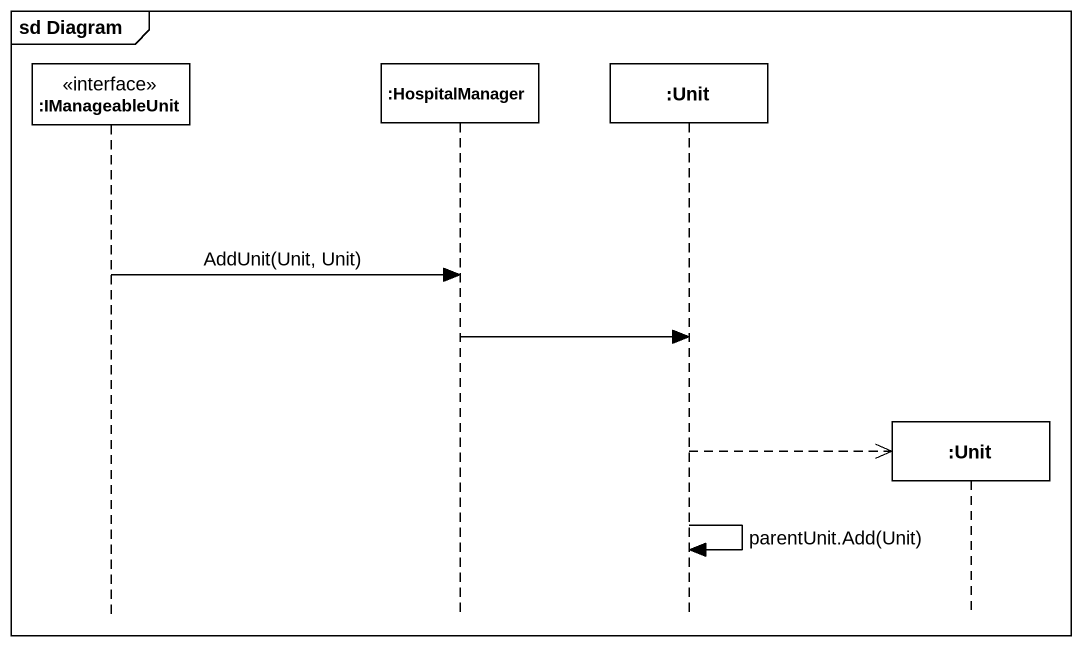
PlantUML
@startuml
mainframe sd Diagram
hide footbox
participant ":IManageableUnit" as IManageableUnit <<interface>>
participant ":HospitalManager" as HospitalManager
participant ":Unit" as Unit
participant ":Unit" as Unit_2

IManageableUnit -> HospitalManager : AddUnit(Unit, Unit)
HospitalManager -> Unit
Unit -->> Unit_2 **
Unit -> Unit : parentUnit.Add(Unit)
@enduml
